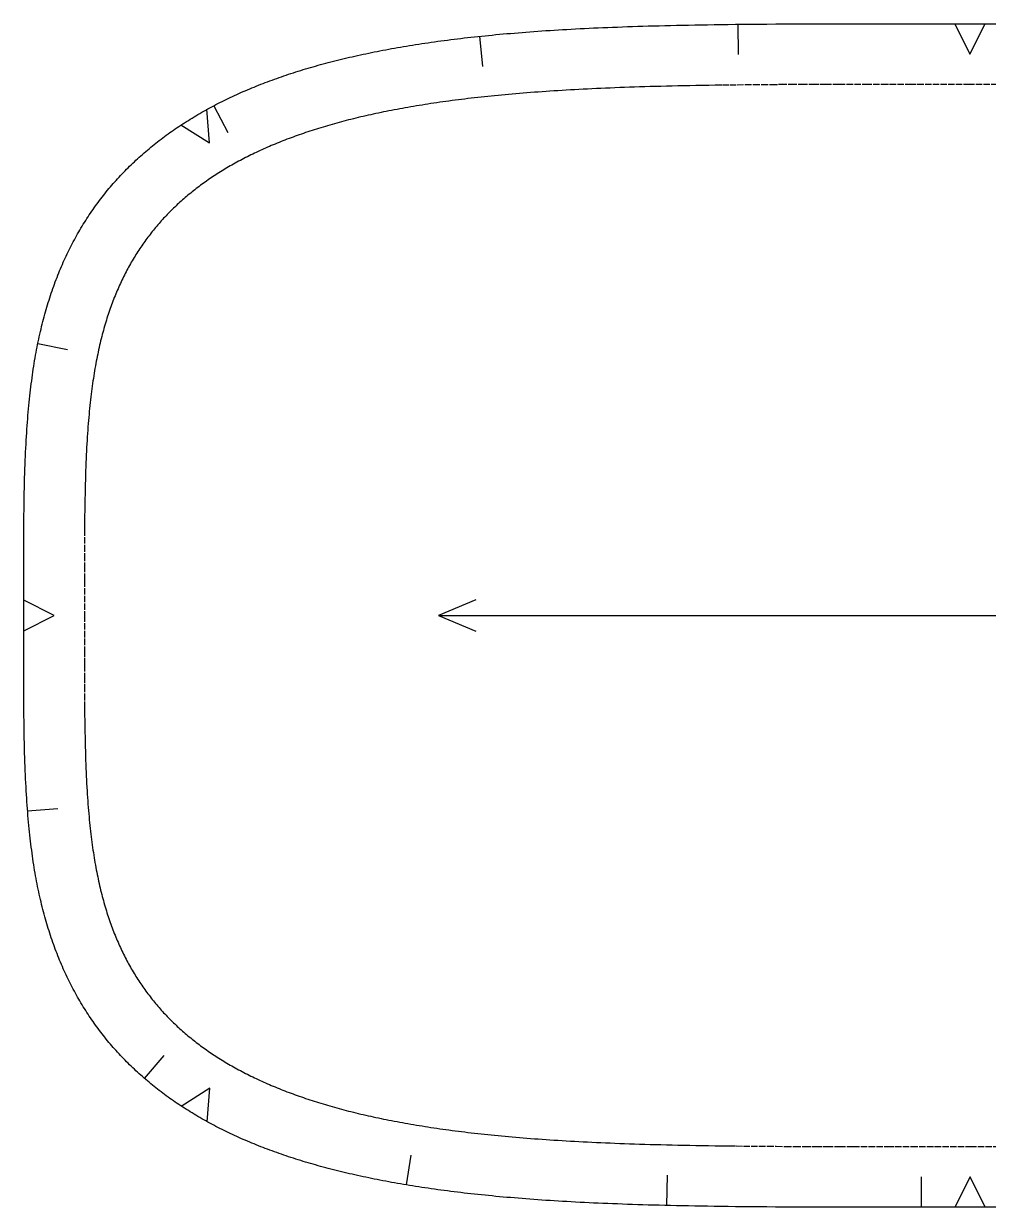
# Model space of a CAD drawing. Header units: millimetres. Extents: x 0 to 9408, y -22 to 1524.
# Drawn here: x 4874 to 5064.6, y 723.5 to 957.5 of the extents above; entities that cross this region are included whole.
import ezdxf

# ---------------------------------------------------------------- set-up
doc = ezdxf.new("R2010")
doc.units = ezdxf.units.MM
doc.linetypes.add('DASHED', pattern=[1.524, 1.27, -0.254])
for name, color, linetype in [('CUT', 7, 'Continuous'), ('GRAIN', 5, 'Continuous'), ('NOTCH', 1, 'Continuous'), ('SEW', 3, 'Continuous')]:
    doc.layers.add(name, color=color, linetype=linetype)

msp = doc.modelspace()

# ---------------------------------------------------------------- linework, layer by layer
at = {"layer": 'CUT'}
msp.add_lwpolyline([(5072.56, 723.5), (5061, 723.5), (5049.44, 723.5), (5044.64, 723.5), (5040.96, 723.5), (5037.86, 723.51), (5035.13, 723.51), (5032.65, 723.52), (5030.38, 723.52), (5028.26, 723.53), (5026.26, 723.54), (5024.38, 723.55), (5022.59, 723.56), (5020.87, 723.57), (5019.23, 723.58), (5017.65, 723.6), (5016.12, 723.61), (5014.65, 723.63), (5013.21, 723.65), (5011.82, 723.66), (5010.47, 723.68), (5009.15, 723.7), (5007.86, 723.72), (5006.61, 723.74), (5005.38, 723.77), (5004.18, 723.79), (5003, 723.82), (5001.84, 723.84), (5000.71, 723.87), (4999.6, 723.9), (4998.51, 723.93), (4997.43, 723.96), (4996.38, 723.99), (4995.34, 724.02), (4994.31, 724.05), (4993.3, 724.09), (4992.31, 724.12), (4991.33, 724.16), (4990.36, 724.19), (4989.41, 724.23), (4988.47, 724.27), (4987.54, 724.31), (4986.63, 724.35), (4985.72, 724.4), (4984.83, 724.44), (4983.94, 724.48), (4983.07, 724.53), (4982.2, 724.58), (4981.35, 724.63), (4980.5, 724.67), (4979.66, 724.72), (4978.83, 724.78), (4978.01, 724.83), (4977.2, 724.88), (4976.4, 724.94), (4975.6, 724.99), (4974.81, 725.05), (4974.03, 725.1), (4973.26, 725.16), (4972.49, 725.22), (4971.73, 725.28), (4970.97, 725.35), (4970.23, 725.41), (4969.49, 725.47), (4968.75, 725.54), (4968.02, 725.6), (4967.3, 725.67), (4966.58, 725.74), (4965.87, 725.81), (4965.16, 725.88), (4964.46, 725.95), (4963.77, 726.03), (4963.08, 726.1), (4962.39, 726.18), (4961.71, 726.25), (4961.04, 726.33), (4960.37, 726.41), (4959.7, 726.49), (4959.04, 726.57), (4958.39, 726.65), (4957.74, 726.73), (4957.09, 726.82), (4956.45, 726.9), (4955.81, 726.99), (4955.17, 727.08), (4954.54, 727.17), (4953.92, 727.26), (4953.3, 727.35), (4952.68, 727.44), (4952.06, 727.54), (4951.45, 727.63), (4950.85, 727.73), (4950.24, 727.82), (4949.65, 727.92), (4949.05, 728.02), (4948.46, 728.12), (4947.87, 728.22), (4947.29, 728.33), (4946.71, 728.43), (4946.13, 728.54), (4945.55, 728.64), (4944.98, 728.75), (4944.41, 728.86), (4943.85, 728.97), (4943.29, 729.08), (4942.73, 729.2), (4942.18, 729.31), (4941.62, 729.43), (4941.07, 729.54), (4940.53, 729.66), (4939.99, 729.78), (4939.45, 729.9), (4938.91, 730.03), (4938.37, 730.15), (4937.84, 730.27), (4937.31, 730.4), (4936.79, 730.53), (4936.27, 730.65), (4935.75, 730.78), (4935.23, 730.92), (4934.71, 731.05), (4934.2, 731.18), (4933.69, 731.32), (4933.19, 731.45), (4932.68, 731.59), (4932.18, 731.73), (4931.68, 731.87), (4931.18, 732.01), (4930.69, 732.16), (4930.2, 732.3), (4929.71, 732.45), (4929.22, 732.59), (4928.74, 732.74), (4928.26, 732.89), (4927.78, 733.04), (4927.3, 733.2), (4926.82, 733.35), (4926.35, 733.51), (4925.88, 733.67), (4925.41, 733.82), (4924.95, 733.99), (4924.48, 734.15), (4924.02, 734.31), (4923.56, 734.47), (4923.11, 734.64), (4922.65, 734.81), (4922.2, 734.98), (4921.75, 735.15), (4921.3, 735.32), (4920.86, 735.49), (4920.41, 735.67), (4919.97, 735.85), (4919.53, 736.03), (4919.09, 736.21), (4918.66, 736.39), (4918.23, 736.57), (4917.79, 736.75), (4917.37, 736.94), (4916.94, 737.13), (4916.51, 737.32), (4916.09, 737.51), (4915.67, 737.7), (4915.25, 737.9), (4914.83, 738.09), (4914.42, 738.29), (4914.01, 738.49), (4913.6, 738.69), (4913.19, 738.89), (4912.78, 739.1), (4912.38, 739.31), (4911.97, 739.51), (4911.57, 739.72), (4911.17, 739.93), (4910.78, 740.15), (4910.38, 740.36), (4909.99, 740.58), (4909.6, 740.8), (4909.21, 741.02), (4908.82, 741.24), (4908.43, 741.46), (4908.05, 741.69), (4907.67, 741.92), (4907.29, 742.15), (4906.91, 742.38), (4906.54, 742.61), (4906.16, 742.84), (4905.79, 743.08), (4905.42, 743.32), (4905.05, 743.56), (4904.69, 743.8), (4904.32, 744.05), (4903.96, 744.29), (4903.6, 744.54), (4903.24, 744.79), (4902.89, 745.04), (4902.53, 745.29), (4902.18, 745.55), (4901.83, 745.81), (4901.48, 746.07), (4901.14, 746.33), (4900.79, 746.59), (4900.45, 746.86), (4900.11, 747.13), (4899.77, 747.39), (4899.43, 747.67), (4899.1, 747.94), (4898.77, 748.22), (4898.44, 748.49), (4898.11, 748.77), (4897.78, 749.05), (4897.46, 749.34), (4897.14, 749.62), (4896.82, 749.91), (4896.5, 750.2), (4896.18, 750.49), (4895.87, 750.79), (4895.56, 751.08), (4895.25, 751.38), (4894.94, 751.68), (4894.63, 751.98), (4894.33, 752.29), (4894.03, 752.59), (4893.73, 752.9), (4893.43, 753.21), (4893.14, 753.53), (4892.84, 753.84), (4892.55, 754.16), (4892.26, 754.48), (4891.98, 754.8), (4891.69, 755.12), (4891.41, 755.45), (4891.13, 755.78), (4890.85, 756.11), (4890.58, 756.44), (4890.31, 756.77), (4890.03, 757.11), (4889.77, 757.45), (4889.5, 757.79), (4889.24, 758.13), (4888.97, 758.47), (4888.71, 758.82), (4888.46, 759.17), (4888.2, 759.52), (4887.95, 759.88), (4887.7, 760.23), (4887.45, 760.59), (4887.21, 760.95), (4886.96, 761.31), (4886.72, 761.68), (4886.48, 762.04), (4886.25, 762.41), (4886.01, 762.78), (4885.78, 763.16), (4885.55, 763.53), (4885.32, 763.91), (4885.1, 764.29), (4884.88, 764.67), (4884.66, 765.06), (4884.44, 765.44), (4884.22, 765.83), (4884.01, 766.22), (4883.8, 766.62), (4883.59, 767.01), (4883.39, 767.41), (4883.18, 767.81), (4882.98, 768.21), (4882.78, 768.62), (4882.59, 769.02), (4882.39, 769.43), (4882.2, 769.84), (4882.01, 770.26), (4881.83, 770.67), (4881.64, 771.09), (4881.46, 771.51), (4881.28, 771.94), (4881.1, 772.36), (4880.93, 772.79), (4880.76, 773.22), (4880.59, 773.65), (4880.42, 774.09), (4880.25, 774.53), (4880.09, 774.97), (4879.93, 775.41), (4879.77, 775.86), (4879.61, 776.31), (4879.46, 776.76), (4879.31, 777.21), (4879.16, 777.67), (4879.01, 778.13), (4878.87, 778.59), (4878.73, 779.06), (4878.59, 779.53), (4878.45, 780), (4878.32, 780.47), (4878.18, 780.95), (4878.05, 781.43), (4877.92, 781.91), (4877.8, 782.4), (4877.67, 782.89), (4877.55, 783.38), (4877.43, 783.88), (4877.32, 784.38), (4877.2, 784.88), (4877.09, 785.39), (4876.98, 785.9), (4876.87, 786.42), (4876.76, 786.94), (4876.66, 787.46), (4876.56, 787.99), (4876.46, 788.52), (4876.36, 789.05), (4876.26, 789.59), (4876.17, 790.14), (4876.08, 790.69), (4875.99, 791.24), (4875.9, 791.8), (4875.82, 792.37), (4875.74, 792.94), (4875.65, 793.51), (4875.58, 794.09), (4875.5, 794.68), (4875.42, 795.28), (4875.35, 795.88), (4875.28, 796.48), (4875.21, 797.1), (4875.15, 797.72), (4875.08, 798.35), (4875.02, 798.98), (4874.96, 799.63), (4874.9, 800.28), (4874.84, 800.94), (4874.79, 801.61), (4874.74, 802.29), (4874.68, 802.99), (4874.64, 803.69), (4874.59, 804.4), (4874.54, 805.13), (4874.5, 805.87), (4874.46, 806.63), (4874.42, 807.4), (4874.38, 808.18), (4874.34, 808.98), (4874.31, 809.81), (4874.28, 810.65), (4874.25, 811.51), (4874.22, 812.4), (4874.19, 813.31), (4874.17, 814.25), (4874.14, 815.23), (4874.12, 816.24), (4874.1, 817.29), (4874.08, 818.39), (4874.07, 819.54), (4874.05, 820.75), (4874.04, 822.04), (4874.03, 823.43), (4874.02, 824.93), (4874.01, 826.58), (4874.01, 828.46), (4874, 830.67), (4874, 833.56), (4874, 840.5), (4874, 847.45), (4874, 850.33), (4874.01, 852.54), (4874.01, 854.42), (4874.02, 856.07), (4874.03, 857.57), (4874.04, 858.96), (4874.05, 860.25), (4874.07, 861.46), (4874.08, 862.61), (4874.1, 863.71), (4874.12, 864.76), (4874.14, 865.77), (4874.17, 866.75), (4874.19, 867.69), (4874.22, 868.6), (4874.25, 869.49), (4874.28, 870.35), (4874.31, 871.19), (4874.34, 872.02), (4874.38, 872.82), (4874.42, 873.6), (4874.46, 874.37), (4874.5, 875.13), (4874.54, 875.87), (4874.59, 876.6), (4874.64, 877.31), (4874.68, 878.01), (4874.74, 878.71), (4874.79, 879.39), (4874.84, 880.06), (4874.9, 880.72), (4874.96, 881.37), (4875.02, 882.02), (4875.08, 882.65), (4875.15, 883.28), (4875.21, 883.9), (4875.28, 884.52), (4875.35, 885.12), (4875.42, 885.72), (4875.5, 886.32), (4875.58, 886.91), (4875.65, 887.49), (4875.74, 888.06), (4875.82, 888.63), (4875.9, 889.2), (4875.99, 889.76), (4876.08, 890.31), (4876.17, 890.86), (4876.26, 891.41), (4876.36, 891.95), (4876.46, 892.48), (4876.56, 893.01), (4876.66, 893.54), (4876.76, 894.06), (4876.87, 894.58), (4876.98, 895.1), (4877.09, 895.61), (4877.2, 896.12), (4877.32, 896.62), (4877.43, 897.12), (4877.55, 897.62), (4877.67, 898.11), (4877.8, 898.6), (4877.92, 899.09), (4878.05, 899.57), (4878.18, 900.05), (4878.32, 900.53), (4878.45, 901), (4878.59, 901.47), (4878.73, 901.94), (4878.87, 902.41), (4879.01, 902.87), (4879.16, 903.33), (4879.31, 903.79), (4879.46, 904.24), (4879.61, 904.69), (4879.77, 905.14), (4879.93, 905.59), (4880.09, 906.03), (4880.25, 906.47), (4880.42, 906.91), (4880.59, 907.35), (4880.76, 907.78), (4880.93, 908.21), (4881.1, 908.64), (4881.28, 909.06), (4881.46, 909.49), (4881.64, 909.91), (4881.83, 910.33), (4882.01, 910.74), (4882.2, 911.16), (4882.39, 911.57), (4882.59, 911.98), (4882.78, 912.38), (4882.98, 912.79), (4883.18, 913.19), (4883.39, 913.59), (4883.59, 913.99), (4883.8, 914.38), (4884.01, 914.78), (4884.22, 915.17), (4884.44, 915.56), (4884.66, 915.94), (4884.88, 916.33), (4885.1, 916.71), (4885.32, 917.09), (4885.55, 917.47), (4885.78, 917.84), (4886.01, 918.22), (4886.25, 918.59), (4886.48, 918.96), (4886.72, 919.32), (4886.96, 919.69), (4887.21, 920.05), (4887.45, 920.41), (4887.7, 920.77), (4887.95, 921.12), (4888.2, 921.48), (4888.46, 921.83), (4888.71, 922.18), (4888.97, 922.53), (4889.24, 922.87), (4889.5, 923.21), (4889.77, 923.55), (4890.03, 923.89), (4890.31, 924.23), (4890.58, 924.56), (4890.85, 924.89), (4891.13, 925.22), (4891.41, 925.55), (4891.69, 925.88), (4891.98, 926.2), (4892.26, 926.52), (4892.55, 926.84), (4892.84, 927.16), (4893.14, 927.47), (4893.43, 927.79), (4893.73, 928.1), (4894.03, 928.41), (4894.33, 928.71), (4894.63, 929.02), (4894.94, 929.32), (4895.25, 929.62), (4895.56, 929.92), (4895.87, 930.21), (4896.18, 930.51), (4896.5, 930.8), (4896.82, 931.09), (4897.14, 931.38), (4897.46, 931.66), (4897.78, 931.95), (4898.11, 932.23), (4898.44, 932.51), (4898.77, 932.78), (4899.1, 933.06), (4899.43, 933.33), (4899.77, 933.61), (4900.11, 933.87), (4900.45, 934.14), (4900.79, 934.41), (4901.14, 934.67), (4901.48, 934.93), (4901.83, 935.19), (4902.18, 935.45), (4902.53, 935.71), (4902.89, 935.96), (4903.24, 936.21), (4903.6, 936.46), (4903.96, 936.71), (4904.32, 936.95), (4904.69, 937.2), (4905.05, 937.44), (4905.42, 937.68), (4905.79, 937.92), (4906.16, 938.16), (4906.54, 938.39), (4906.91, 938.62), (4907.29, 938.85), (4907.67, 939.08), (4908.05, 939.31), (4908.43, 939.54), (4908.82, 939.76), (4909.21, 939.98), (4909.6, 940.2), (4909.99, 940.42), (4910.38, 940.64), (4910.78, 940.85), (4911.17, 941.07), (4911.57, 941.28), (4911.97, 941.49), (4912.38, 941.69), (4912.78, 941.9), (4913.19, 942.11), (4913.6, 942.31), (4914.01, 942.51), (4914.42, 942.71), (4914.83, 942.91), (4915.25, 943.1), (4915.67, 943.3), (4916.09, 943.49), (4916.51, 943.68), (4916.94, 943.87), (4917.37, 944.06), (4917.79, 944.25), (4918.23, 944.43), (4918.66, 944.61), (4919.09, 944.79), (4919.53, 944.97), (4919.97, 945.15), (4920.41, 945.33), (4920.86, 945.51), (4921.3, 945.68), (4921.75, 945.85), (4922.2, 946.02), (4922.65, 946.19), (4923.11, 946.36), (4923.56, 946.53), (4924.02, 946.69), (4924.48, 946.85), (4924.95, 947.01), (4925.41, 947.18), (4925.88, 947.33), (4926.35, 947.49), (4926.82, 947.65), (4927.3, 947.8), (4927.78, 947.96), (4928.26, 948.11), (4928.74, 948.26), (4929.22, 948.41), (4929.71, 948.55), (4930.2, 948.7), (4930.69, 948.84), (4931.18, 948.99), (4931.68, 949.13), (4932.18, 949.27), (4932.68, 949.41), (4933.19, 949.55), (4933.69, 949.68), (4934.2, 949.82), (4934.71, 949.95), (4935.23, 950.08), (4935.75, 950.22), (4936.27, 950.35), (4936.79, 950.47), (4937.31, 950.6), (4937.84, 950.73), (4938.37, 950.85), (4938.91, 950.97), (4939.45, 951.1), (4939.99, 951.22), (4940.53, 951.34), (4941.07, 951.46), (4941.62, 951.57), (4942.18, 951.69), (4942.73, 951.8), (4943.29, 951.92), (4943.85, 952.03), (4944.41, 952.14), (4944.98, 952.25), (4945.55, 952.36), (4946.13, 952.46), (4946.71, 952.57), (4947.29, 952.67), (4947.87, 952.78), (4948.46, 952.88), (4949.05, 952.98), (4949.65, 953.08), (4950.24, 953.18), (4950.85, 953.27), (4951.45, 953.37), (4952.06, 953.46), (4952.68, 953.56), (4953.3, 953.65), (4953.92, 953.74), (4954.54, 953.83), (4955.17, 953.92), (4955.81, 954.01), (4956.45, 954.1), (4957.09, 954.18), (4957.74, 954.27), (4958.39, 954.35), (4959.04, 954.43), (4959.7, 954.51), (4960.37, 954.59), (4961.04, 954.67), (4961.71, 954.75), (4962.39, 954.82), (4963.08, 954.9), (4963.77, 954.97), (4964.46, 955.05), (4965.16, 955.12), (4965.87, 955.19), (4966.58, 955.26), (4967.3, 955.33), (4968.02, 955.4), (4968.75, 955.46), (4969.49, 955.53), (4970.23, 955.59), (4970.97, 955.65), (4971.73, 955.72), (4972.49, 955.78), (4973.26, 955.84), (4974.03, 955.9), (4974.81, 955.95), (4975.6, 956.01), (4976.4, 956.06), (4977.2, 956.12), (4978.01, 956.17), (4978.83, 956.22), (4979.66, 956.28), (4980.5, 956.33), (4981.35, 956.37), (4982.2, 956.42), (4983.07, 956.47), (4983.94, 956.52), (4984.83, 956.56), (4985.72, 956.6), (4986.63, 956.65), (4987.54, 956.69), (4988.47, 956.73), (4989.41, 956.77), (4990.36, 956.81), (4991.33, 956.84), (4992.31, 956.88), (4993.3, 956.91), (4994.31, 956.95), (4995.34, 956.98), (4996.38, 957.01), (4997.43, 957.04), (4998.51, 957.07), (4999.6, 957.1), (5000.71, 957.13), (5001.84, 957.16), (5003, 957.18), (5004.18, 957.21), (5005.38, 957.23), (5006.61, 957.26), (5007.86, 957.28), (5009.15, 957.3), (5010.47, 957.32), (5011.82, 957.34), (5013.21, 957.35), (5014.65, 957.37), (5016.12, 957.39), (5017.66, 957.4), (5019.24, 957.42), (5020.88, 957.43), (5022.6, 957.44), (5024.39, 957.45), (5026.27, 957.46), (5028.26, 957.47), (5030.38, 957.48), (5032.66, 957.48), (5035.13, 957.49), (5037.87, 957.49), (5040.97, 957.5), (5044.65, 957.5), (5049.44, 957.5), (5061, 957.5), (5061, 957.5), (5072.56, 957.5)], dxfattribs=at)
at = {"layer": 'GRAIN'}
for points in [[(4963.37, 843.62), (4956, 840.5), (4963.37, 837.38)], [(4956, 840.5), (5166, 840.5)]]:
    msp.add_lwpolyline(points, dxfattribs=at)
at = {"layer": 'NOTCH'}
for points in [[(5015.1, 957.38), (5015.16, 951.38)], [(5057.98, 957.5), (5060.98, 951.5), (5063.98, 957.5)], [(4964.04, 955), (4964.67, 949.04)], [(4911.58, 941.28), (4914.37, 935.97)], [(4905.07, 937.52), (4910.73, 933.92), (4910.21, 940.61)], [(4876.81, 894.29), (4882.69, 893.09)], [(4874, 837.5), (4880, 840.5), (4874, 843.5)], [(4874.77, 801.89), (4880.75, 802.36)], [(4897.86, 748.99), (4901.79, 753.52)], [(4910.25, 740.37), (4910.76, 747.06), (4905.1, 743.46)], [(4949.62, 727.93), (4950.6, 733.84)], [(5001.1, 723.86), (5001.25, 729.86)], [(5051.39, 723.5), (5051.39, 729.5)], [(5064.01, 723.5), (5061.01, 729.5), (5058.01, 723.5)]]:
    msp.add_lwpolyline(points, dxfattribs=at)
at = {"layer": 'SEW', "linetype": 'DASHED'}
msp.add_lwpolyline([(5072.56, 945.5), (5061, 945.5), (5061, 945.5), (5049.44, 945.5), (5044.65, 945.5), (5040.98, 945.5), (5037.88, 945.49), (5035.15, 945.49), (5032.69, 945.48), (5030.42, 945.48), (5028.31, 945.47), (5026.33, 945.46), (5024.45, 945.45), (5022.67, 945.44), (5020.97, 945.43), (5019.33, 945.42), (5017.76, 945.4), (5016.25, 945.39), (5014.78, 945.37), (5013.36, 945.36), (5011.98, 945.34), (5010.64, 945.32), (5009.34, 945.3), (5008.06, 945.28), (5006.82, 945.26), (5005.61, 945.24), (5004.42, 945.21), (5003.26, 945.19), (5002.12, 945.16), (5001, 945.14), (4999.91, 945.11), (4998.83, 945.08), (4997.78, 945.05), (4996.74, 945.02), (4995.71, 944.99), (4994.71, 944.96), (4993.72, 944.92), (4992.74, 944.89), (4991.78, 944.85), (4990.84, 944.82), (4989.9, 944.78), (4988.98, 944.74), (4988.08, 944.7), (4987.18, 944.66), (4986.29, 944.62), (4985.42, 944.57), (4984.56, 944.53), (4983.7, 944.49), (4982.86, 944.44), (4982.03, 944.39), (4981.2, 944.35), (4980.39, 944.3), (4979.58, 944.25), (4978.79, 944.2), (4978, 944.15), (4977.22, 944.09), (4976.45, 944.04), (4975.68, 943.98), (4974.93, 943.93), (4974.18, 943.87), (4973.43, 943.81), (4972.7, 943.76), (4971.97, 943.7), (4971.25, 943.63), (4970.53, 943.57), (4969.83, 943.51), (4969.12, 943.45), (4968.43, 943.38), (4967.74, 943.32), (4967.05, 943.25), (4966.38, 943.18), (4965.7, 943.11), (4965.04, 943.04), (4964.37, 942.97), (4963.72, 942.9), (4963.07, 942.83), (4962.42, 942.75), (4961.78, 942.68), (4961.15, 942.6), (4960.52, 942.52), (4959.89, 942.44), (4959.27, 942.36), (4958.66, 942.28), (4958.04, 942.2), (4957.44, 942.12), (4956.84, 942.04), (4956.24, 941.95), (4955.65, 941.87), (4955.06, 941.78), (4954.47, 941.69), (4953.89, 941.6), (4953.31, 941.52), (4952.74, 941.42), (4952.17, 941.33), (4951.61, 941.24), (4951.05, 941.15), (4950.49, 941.05), (4949.94, 940.96), (4949.39, 940.86), (4948.85, 940.76), (4948.31, 940.66), (4947.77, 940.56), (4947.23, 940.46), (4946.7, 940.36), (4946.18, 940.25), (4945.65, 940.15), (4945.13, 940.04), (4944.62, 939.94), (4944.1, 939.83), (4943.59, 939.72), (4943.09, 939.61), (4942.58, 939.5), (4942.08, 939.39), (4941.59, 939.28), (4941.09, 939.16), (4940.6, 939.05), (4940.12, 938.93), (4939.63, 938.82), (4939.15, 938.7), (4938.67, 938.58), (4938.2, 938.46), (4937.73, 938.34), (4937.26, 938.21), (4936.79, 938.09), (4936.33, 937.97), (4935.87, 937.84), (4935.41, 937.71), (4934.95, 937.58), (4934.5, 937.46), (4934.05, 937.33), (4933.61, 937.19), (4933.16, 937.06), (4932.72, 936.93), (4932.29, 936.79), (4931.85, 936.66), (4931.42, 936.52), (4930.99, 936.38), (4930.56, 936.24), (4930.14, 936.1), (4929.71, 935.96), (4929.3, 935.82), (4928.88, 935.68), (4928.46, 935.53), (4928.05, 935.39), (4927.64, 935.24), (4927.24, 935.09), (4926.83, 934.94), (4926.43, 934.79), (4926.03, 934.64), (4925.63, 934.49), (4925.24, 934.33), (4924.85, 934.18), (4924.46, 934.02), (4924.07, 933.87), (4923.69, 933.71), (4923.31, 933.55), (4922.93, 933.39), (4922.55, 933.23), (4922.17, 933.06), (4921.8, 932.9), (4921.43, 932.73), (4921.06, 932.57), (4920.7, 932.4), (4920.33, 932.23), (4919.97, 932.06), (4919.61, 931.89), (4919.25, 931.72), (4918.9, 931.54), (4918.55, 931.37), (4918.2, 931.19), (4917.85, 931.02), (4917.5, 930.84), (4917.16, 930.66), (4916.82, 930.48), (4916.48, 930.3), (4916.14, 930.11), (4915.81, 929.93), (4915.47, 929.74), (4915.14, 929.55), (4914.82, 929.37), (4914.49, 929.18), (4914.17, 928.99), (4913.84, 928.79), (4913.52, 928.6), (4913.21, 928.41), (4912.89, 928.21), (4912.58, 928.01), (4912.26, 927.82), (4911.95, 927.62), (4911.65, 927.41), (4911.34, 927.21), (4911.04, 927.01), (4910.74, 926.8), (4910.44, 926.6), (4910.14, 926.39), (4909.84, 926.18), (4909.55, 925.97), (4909.26, 925.76), (4908.97, 925.55), (4908.68, 925.33), (4908.4, 925.12), (4908.11, 924.9), (4907.83, 924.68), (4907.55, 924.46), (4907.28, 924.24), (4907, 924.02), (4906.73, 923.8), (4906.46, 923.57), (4906.19, 923.34), (4905.92, 923.12), (4905.65, 922.89), (4905.39, 922.66), (4905.13, 922.42), (4904.87, 922.19), (4904.61, 921.96), (4904.35, 921.72), (4904.1, 921.48), (4903.85, 921.24), (4903.6, 921), (4903.35, 920.76), (4903.1, 920.51), (4902.86, 920.27), (4902.61, 920.02), (4902.37, 919.77), (4902.13, 919.52), (4901.9, 919.27), (4901.66, 919.02), (4901.43, 918.76), (4901.19, 918.51), (4900.96, 918.25), (4900.74, 917.99), (4900.51, 917.73), (4900.29, 917.47), (4900.06, 917.2), (4899.84, 916.94), (4899.62, 916.67), (4899.41, 916.4), (4899.19, 916.13), (4898.98, 915.85), (4898.77, 915.58), (4898.56, 915.3), (4898.35, 915.03), (4898.14, 914.75), (4897.94, 914.46), (4897.74, 914.18), (4897.54, 913.9), (4897.34, 913.61), (4897.14, 913.32), (4896.95, 913.03), (4896.75, 912.74), (4896.56, 912.44), (4896.37, 912.15), (4896.18, 911.85), (4896, 911.55), (4895.81, 911.25), (4895.63, 910.94), (4895.45, 910.64), (4895.27, 910.33), (4895.09, 910.02), (4894.92, 909.71), (4894.74, 909.39), (4894.57, 909.08), (4894.4, 908.76), (4894.23, 908.44), (4894.06, 908.12), (4893.9, 907.79), (4893.74, 907.46), (4893.57, 907.14), (4893.41, 906.8), (4893.26, 906.47), (4893.1, 906.13), (4892.95, 905.8), (4892.79, 905.45), (4892.64, 905.11), (4892.49, 904.77), (4892.34, 904.42), (4892.2, 904.07), (4892.05, 903.71), (4891.91, 903.36), (4891.77, 903), (4891.63, 902.64), (4891.49, 902.27), (4891.36, 901.91), (4891.23, 901.54), (4891.09, 901.16), (4890.96, 900.79), (4890.83, 900.41), (4890.71, 900.03), (4890.58, 899.65), (4890.46, 899.26), (4890.34, 898.87), (4890.22, 898.48), (4890.1, 898.08), (4889.98, 897.68), (4889.87, 897.27), (4889.75, 896.87), (4889.64, 896.46), (4889.53, 896.04), (4889.42, 895.63), (4889.32, 895.2), (4889.21, 894.78), (4889.11, 894.35), (4889.01, 893.92), (4888.91, 893.48), (4888.81, 893.04), (4888.71, 892.59), (4888.62, 892.14), (4888.53, 891.69), (4888.43, 891.23), (4888.35, 890.77), (4888.26, 890.3), (4888.17, 889.83), (4888.09, 889.35), (4888, 888.87), (4887.92, 888.38), (4887.84, 887.88), (4887.77, 887.38), (4887.69, 886.88), (4887.62, 886.37), (4887.54, 885.85), (4887.47, 885.32), (4887.4, 884.79), (4887.33, 884.25), (4887.27, 883.71), (4887.2, 883.16), (4887.14, 882.6), (4887.08, 882.03), (4887.02, 881.45), (4886.96, 880.87), (4886.91, 880.27), (4886.85, 879.67), (4886.8, 879.06), (4886.75, 878.43), (4886.7, 877.8), (4886.65, 877.16), (4886.61, 876.5), (4886.56, 875.83), (4886.52, 875.14), (4886.48, 874.45), (4886.44, 873.74), (4886.4, 873.01), (4886.37, 872.26), (4886.33, 871.5), (4886.3, 870.72), (4886.27, 869.91), (4886.24, 869.08), (4886.21, 868.23), (4886.19, 867.35), (4886.16, 866.44), (4886.14, 865.5), (4886.12, 864.52), (4886.1, 863.5), (4886.08, 862.43), (4886.07, 861.3), (4886.05, 860.12), (4886.04, 858.85), (4886.03, 857.49), (4886.02, 856.01), (4886.01, 854.37), (4886.01, 852.51), (4886, 850.31), (4886, 847.44), (4886, 840.5), (4886, 833.56), (4886, 830.69), (4886.01, 828.49), (4886.01, 826.63), (4886.02, 824.99), (4886.03, 823.51), (4886.04, 822.15), (4886.05, 820.88), (4886.07, 819.7), (4886.08, 818.57), (4886.1, 817.5), (4886.12, 816.48), (4886.14, 815.5), (4886.16, 814.56), (4886.19, 813.65), (4886.21, 812.77), (4886.24, 811.92), (4886.27, 811.09), (4886.3, 810.28), (4886.33, 809.5), (4886.37, 808.74), (4886.4, 807.99), (4886.44, 807.26), (4886.48, 806.55), (4886.52, 805.86), (4886.56, 805.17), (4886.61, 804.5), (4886.65, 803.84), (4886.7, 803.2), (4886.75, 802.57), (4886.8, 801.94), (4886.85, 801.33), (4886.91, 800.73), (4886.96, 800.13), (4887.02, 799.55), (4887.08, 798.97), (4887.14, 798.4), (4887.2, 797.84), (4887.27, 797.29), (4887.33, 796.75), (4887.4, 796.21), (4887.47, 795.68), (4887.54, 795.15), (4887.62, 794.63), (4887.69, 794.12), (4887.77, 793.62), (4887.84, 793.12), (4887.92, 792.62), (4888, 792.13), (4888.09, 791.65), (4888.17, 791.17), (4888.26, 790.7), (4888.35, 790.23), (4888.43, 789.77), (4888.53, 789.31), (4888.62, 788.86), (4888.71, 788.41), (4888.81, 787.96), (4888.91, 787.52), (4889.01, 787.08), (4889.11, 786.65), (4889.21, 786.22), (4889.32, 785.8), (4889.42, 785.37), (4889.53, 784.96), (4889.64, 784.54), (4889.75, 784.13), (4889.87, 783.73), (4889.98, 783.32), (4890.1, 782.92), (4890.22, 782.52), (4890.34, 782.13), (4890.46, 781.74), (4890.58, 781.35), (4890.71, 780.97), (4890.83, 780.59), (4890.96, 780.21), (4891.09, 779.84), (4891.23, 779.46), (4891.36, 779.09), (4891.49, 778.73), (4891.63, 778.36), (4891.77, 778), (4891.91, 777.64), (4892.05, 777.29), (4892.2, 776.93), (4892.34, 776.58), (4892.49, 776.23), (4892.64, 775.89), (4892.79, 775.55), (4892.95, 775.2), (4893.1, 774.87), (4893.26, 774.53), (4893.41, 774.2), (4893.57, 773.86), (4893.74, 773.54), (4893.9, 773.21), (4894.06, 772.88), (4894.23, 772.56), (4894.4, 772.24), (4894.57, 771.92), (4894.74, 771.61), (4894.92, 771.29), (4895.09, 770.98), (4895.27, 770.67), (4895.45, 770.36), (4895.63, 770.06), (4895.81, 769.75), (4896, 769.45), (4896.18, 769.15), (4896.37, 768.85), (4896.56, 768.56), (4896.75, 768.26), (4896.95, 767.97), (4897.14, 767.68), (4897.34, 767.39), (4897.54, 767.1), (4897.74, 766.82), (4897.94, 766.54), (4898.14, 766.25), (4898.35, 765.97), (4898.56, 765.7), (4898.77, 765.42), (4898.98, 765.15), (4899.19, 764.87), (4899.41, 764.6), (4899.62, 764.33), (4899.84, 764.06), (4900.06, 763.8), (4900.29, 763.53), (4900.51, 763.27), (4900.74, 763.01), (4900.96, 762.75), (4901.19, 762.49), (4901.43, 762.24), (4901.66, 761.98), (4901.9, 761.73), (4902.13, 761.48), (4902.37, 761.23), (4902.61, 760.98), (4902.86, 760.73), (4903.1, 760.49), (4903.35, 760.24), (4903.6, 760), (4903.85, 759.76), (4904.1, 759.52), (4904.35, 759.28), (4904.61, 759.04), (4904.87, 758.81), (4905.13, 758.58), (4905.39, 758.34), (4905.65, 758.11), (4905.92, 757.88), (4906.19, 757.66), (4906.46, 757.43), (4906.73, 757.2), (4907, 756.98), (4907.28, 756.76), (4907.55, 756.54), (4907.83, 756.32), (4908.11, 756.1), (4908.4, 755.88), (4908.68, 755.67), (4908.97, 755.45), (4909.26, 755.24), (4909.55, 755.03), (4909.84, 754.82), (4910.14, 754.61), (4910.44, 754.4), (4910.74, 754.2), (4911.04, 753.99), (4911.34, 753.79), (4911.65, 753.59), (4911.95, 753.38), (4912.26, 753.18), (4912.58, 752.99), (4912.89, 752.79), (4913.21, 752.59), (4913.52, 752.4), (4913.84, 752.21), (4914.17, 752.01), (4914.49, 751.82), (4914.82, 751.63), (4915.14, 751.45), (4915.47, 751.26), (4915.81, 751.07), (4916.14, 750.89), (4916.48, 750.7), (4916.82, 750.52), (4917.16, 750.34), (4917.5, 750.16), (4917.85, 749.98), (4918.2, 749.81), (4918.55, 749.63), (4918.9, 749.46), (4919.25, 749.28), (4919.61, 749.11), (4919.97, 748.94), (4920.33, 748.77), (4920.7, 748.6), (4921.06, 748.43), (4921.43, 748.27), (4921.8, 748.1), (4922.17, 747.94), (4922.55, 747.77), (4922.93, 747.61), (4923.31, 747.45), (4923.69, 747.29), (4924.07, 747.13), (4924.46, 746.98), (4924.85, 746.82), (4925.24, 746.67), (4925.63, 746.51), (4926.03, 746.36), (4926.43, 746.21), (4926.83, 746.06), (4927.24, 745.91), (4927.64, 745.76), (4928.05, 745.61), (4928.46, 745.47), (4928.88, 745.32), (4929.3, 745.18), (4929.71, 745.04), (4930.14, 744.9), (4930.56, 744.76), (4930.99, 744.62), (4931.42, 744.48), (4931.85, 744.34), (4932.29, 744.21), (4932.72, 744.07), (4933.16, 743.94), (4933.61, 743.81), (4934.05, 743.67), (4934.5, 743.54), (4934.95, 743.42), (4935.41, 743.29), (4935.87, 743.16), (4936.33, 743.03), (4936.79, 742.91), (4937.26, 742.79), (4937.73, 742.66), (4938.2, 742.54), (4938.67, 742.42), (4939.15, 742.3), (4939.63, 742.18), (4940.12, 742.07), (4940.6, 741.95), (4941.09, 741.84), (4941.59, 741.72), (4942.08, 741.61), (4942.58, 741.5), (4943.09, 741.39), (4943.59, 741.28), (4944.1, 741.17), (4944.62, 741.06), (4945.13, 740.96), (4945.65, 740.85), (4946.18, 740.75), (4946.7, 740.64), (4947.23, 740.54), (4947.77, 740.44), (4948.31, 740.34), (4948.85, 740.24), (4949.39, 740.14), (4949.94, 740.04), (4950.49, 739.95), (4951.05, 739.85), (4951.61, 739.76), (4952.17, 739.67), (4952.74, 739.58), (4953.31, 739.48), (4953.89, 739.4), (4954.47, 739.31), (4955.06, 739.22), (4955.65, 739.13), (4956.24, 739.05), (4956.84, 738.96), (4957.44, 738.88), (4958.04, 738.8), (4958.66, 738.72), (4959.27, 738.64), (4959.89, 738.56), (4960.52, 738.48), (4961.15, 738.4), (4961.78, 738.32), (4962.42, 738.25), (4963.07, 738.17), (4963.72, 738.1), (4964.37, 738.03), (4965.04, 737.96), (4965.7, 737.89), (4966.38, 737.82), (4967.05, 737.75), (4967.74, 737.68), (4968.43, 737.62), (4969.12, 737.55), (4969.83, 737.49), (4970.53, 737.43), (4971.25, 737.37), (4971.97, 737.3), (4972.7, 737.24), (4973.43, 737.19), (4974.18, 737.13), (4974.93, 737.07), (4975.68, 737.02), (4976.45, 736.96), (4977.22, 736.91), (4978, 736.85), (4978.79, 736.8), (4979.58, 736.75), (4980.39, 736.7), (4981.2, 736.65), (4982.03, 736.61), (4982.86, 736.56), (4983.7, 736.51), (4984.56, 736.47), (4985.42, 736.43), (4986.29, 736.38), (4987.18, 736.34), (4988.08, 736.3), (4988.98, 736.26), (4989.9, 736.22), (4990.84, 736.18), (4991.78, 736.15), (4992.74, 736.11), (4993.72, 736.08), (4994.71, 736.04), (4995.71, 736.01), (4996.74, 735.98), (4997.78, 735.95), (4998.83, 735.92), (4999.91, 735.89), (5001, 735.86), (5002.12, 735.84), (5003.26, 735.81), (5004.42, 735.79), (5005.61, 735.76), (5006.82, 735.74), (5008.06, 735.72), (5009.34, 735.7), (5010.64, 735.68), (5011.98, 735.66), (5013.36, 735.64), (5014.78, 735.63), (5016.25, 735.61), (5017.76, 735.6), (5019.33, 735.58), (5020.97, 735.57), (5022.67, 735.56), (5024.45, 735.55), (5026.33, 735.54), (5028.31, 735.53), (5030.42, 735.52), (5032.69, 735.52), (5035.15, 735.51), (5037.88, 735.51), (5040.98, 735.5), (5044.65, 735.5), (5049.44, 735.5), (5061, 735.5), (5072.56, 735.5)], dxfattribs=at)

doc.saveas('drawing.dxf')
